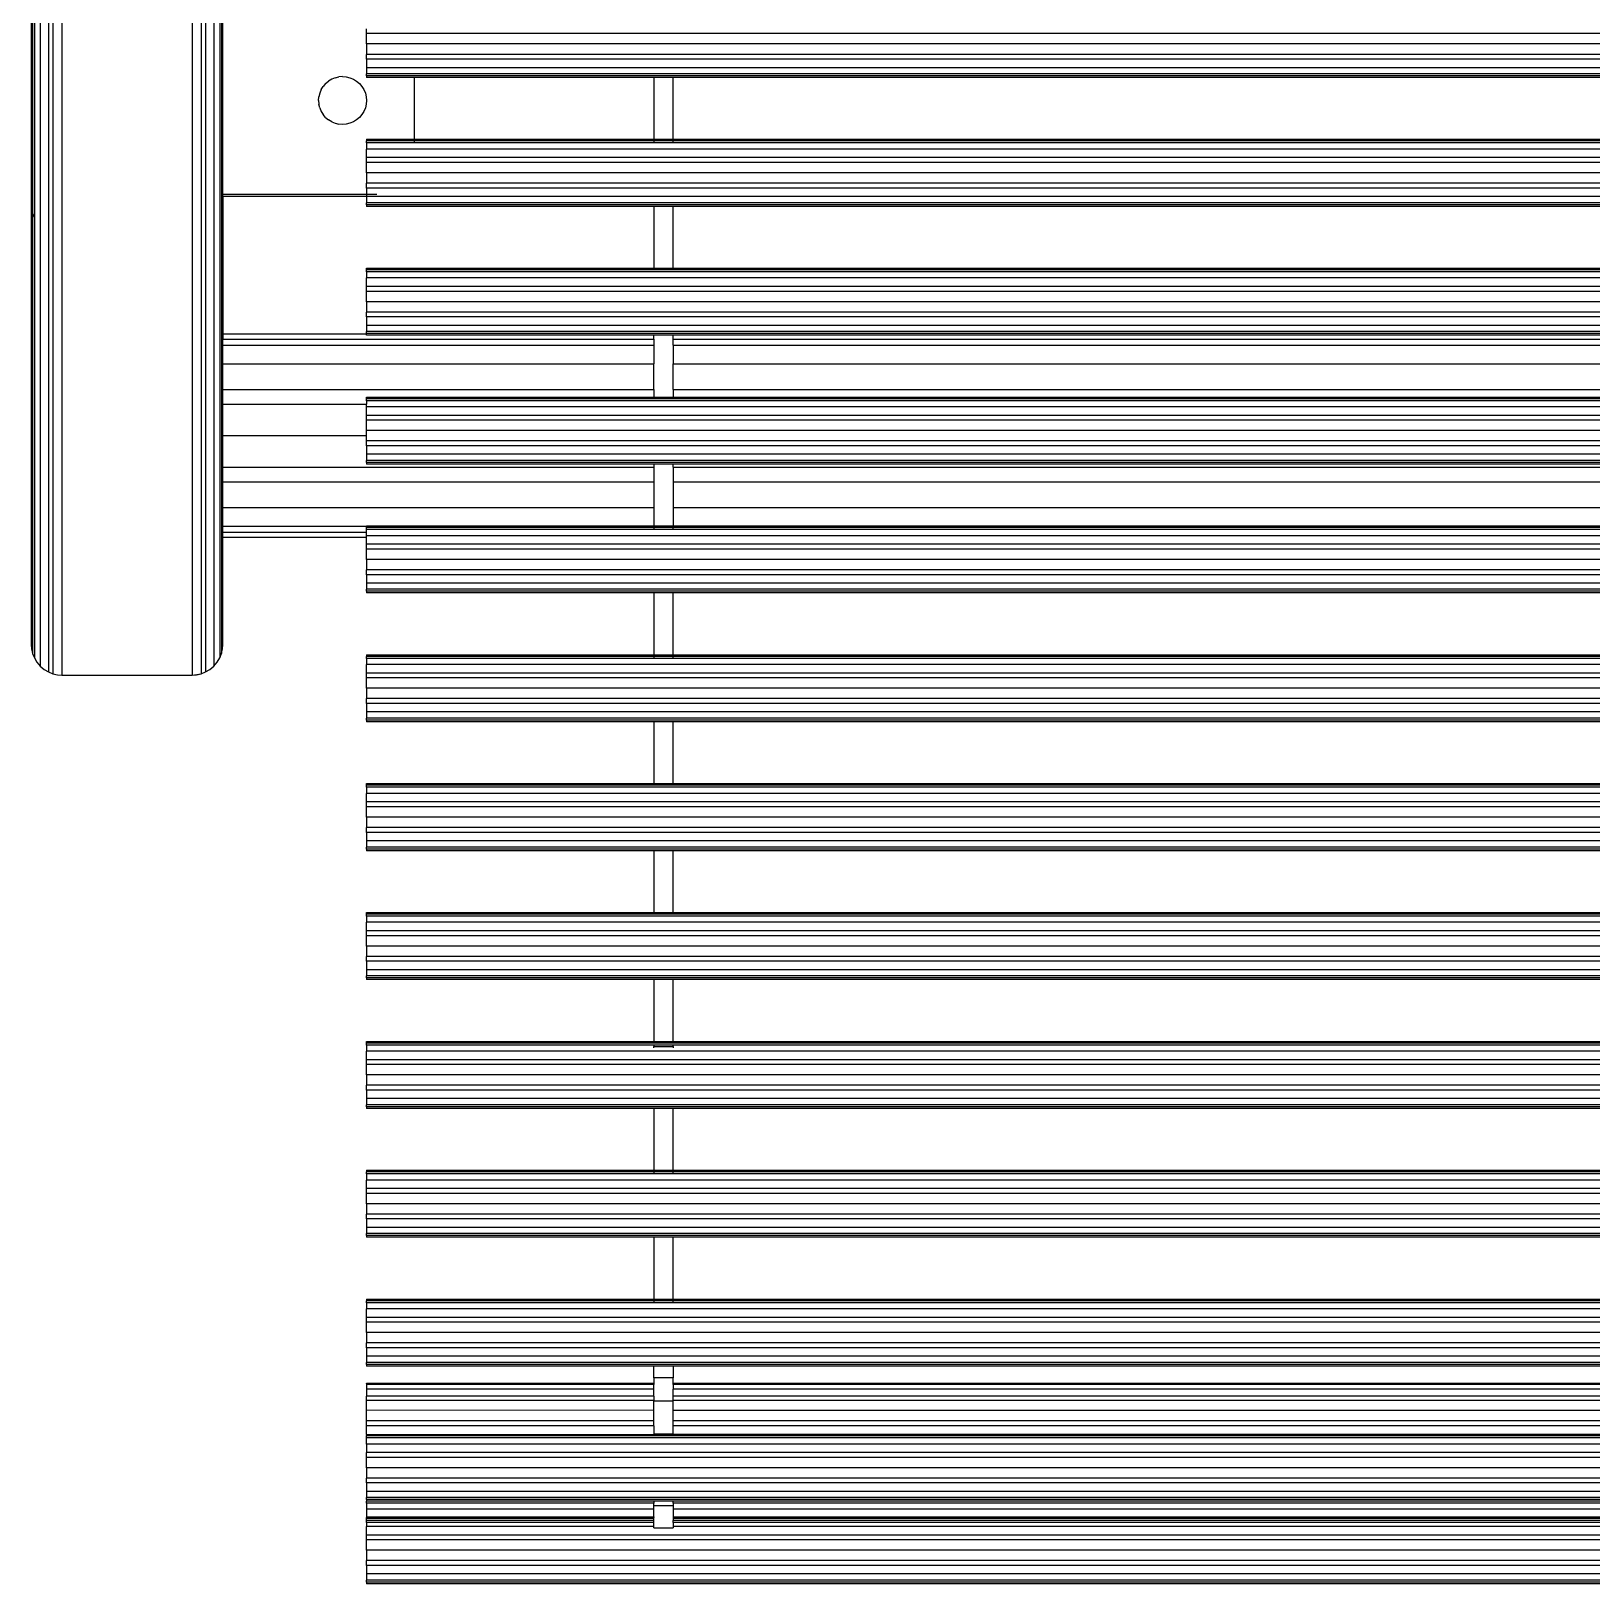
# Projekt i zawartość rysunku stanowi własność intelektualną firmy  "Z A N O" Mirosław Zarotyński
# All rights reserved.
# Model space of a CAD drawing. Header units: millimetres. Extents: x 3440 to 9380, y -3644 to 556.
# Drawn here: x 4035.8 to 4364.4, y -1881.9 to -1554.9 of the extents above; entities that cross this region are included whole.
import ezdxf

# ---------------------------------------------------------------- set-up
doc = ezdxf.new("R2010")
doc.units = ezdxf.units.MM

msp = doc.modelspace()

# ---------------------------------------------------------------- linework, layer by layer
for p, q in [((4037.67, -1235.39), (4037.67, -1688.59)), ((4039.39, -1235.02), (4039.39, -1689.82)), ((4040.34, -1234.9), (4040.34, -1690.19)), ((4042.23, -1234.81), (4042.23, -1690.48)), ((4069.67, -1234.81), (4069.67, -1690.48)), ((4071.56, -1234.9), (4071.56, -1690.19)), ((4072.51, -1235.02), (4072.51, -1689.82)), ((4074.23, -1235.39), (4074.23, -1688.59)), ((4075.46, -1235.91), (4075.46, -1686.87)), ((4075.84, -1236.2), (4075.84, -1685.92)), ((4035.78, -1263.42), (4035.78, -1596.08)), ((4036.06, -1263.99), (4036.06, -1594.18)), ((4036.44, -1264.28), (4036.44, -1593.23)), ((4076.12, -1589.62), (4076.12, -1549.28)), ((4106.38, -1555.37), (4106.38, -1554.34)), ((4652.34, -1555.37), (4106.38, -1555.37)), ((4106.38, -1557.55), (4106.38, -1555.37)), ((4652.34, -1557.55), (4106.38, -1557.55)), ((4106.38, -1557.55), (4106.38, -1559.73)), ((4106.38, -1560.75), (4106.38, -1559.73)), ((4652.34, -1559.73), (4106.38, -1559.73)), ((4652.34, -1560.75), (4106.38, -1560.75)), ((4106.38, -1560.75), (4106.38, -1562.54)), ((4652.34, -1562.54), (4106.38, -1562.54)), ((4106.38, -1562.54), (4106.38, -1563.84)), ((4106.38, -1564.26), (4106.38, -1563.84)), ((4652.34, -1563.84), (4106.38, -1563.84)), ((4096.84, -1567.16), (4096.54, -1567.89)), ((4096.84, -1567.16), (4097.26, -1566.49)), ((4097.77, -1565.89), (4097.26, -1566.49)), ((4097.77, -1565.89), (4098.37, -1565.37)), ((4099.05, -1564.96), (4098.37, -1565.37)), ((4099.78, -1564.66), (4099.05, -1564.96)), ((4099.78, -1564.66), (4100.55, -1564.47)), ((4101.34, -1564.41), (4100.55, -1564.47)), ((4101.34, -1564.41), (4102.12, -1564.47)), ((4102.12, -1564.47), (4102.89, -1564.66)), ((4102.89, -1564.66), (4103.62, -1564.96)), ((4103.62, -1564.96), (4104.3, -1565.37)), ((4104.3, -1565.37), (4104.9, -1565.89)), ((4104.9, -1565.89), (4105.41, -1566.49)), ((4105.41, -1566.49), (4105.83, -1567.16)), ((4105.83, -1567.16), (4106.13, -1567.89)), ((4652.34, -1564.26), (4106.38, -1564.26)), ((4106.38, -1564.26), (4106.38, -1564.61)), ((4116.46, -1564.61), (4106.38, -1564.61)), ((4116.46, -1577.63), (4116.46, -1564.61)), ((4166.89, -1564.61), (4116.46, -1564.61)), ((4166.89, -1564.61), (4166.89, -1577.63)), ((4170.92, -1564.61), (4166.89, -1564.61)), ((4170.92, -1577.63), (4170.92, -1564.61)), ((4652.34, -1564.61), (4170.92, -1564.61)), ((4096.29, -1569.45), (4096.35, -1568.66)), ((4096.29, -1569.45), (4096.35, -1570.24)), ((4096.54, -1567.89), (4096.35, -1568.66)), ((4096.54, -1571.01), (4096.35, -1570.24)), ((4106.13, -1567.89), (4106.32, -1568.66)), ((4106.32, -1570.24), (4106.13, -1571.01)), ((4106.32, -1568.66), (4106.38, -1569.45)), ((4106.38, -1569.45), (4106.32, -1570.24)), ((4096.54, -1571.01), (4096.84, -1571.74)), ((4096.84, -1571.74), (4097.26, -1572.42)), ((4097.77, -1573.02), (4097.26, -1572.42)), ((4097.77, -1573.02), (4098.37, -1573.53)), ((4099.05, -1573.95), (4098.37, -1573.53)), ((4104.3, -1573.53), (4103.62, -1573.95)), ((4104.9, -1573.02), (4104.3, -1573.53)), ((4105.41, -1572.42), (4104.9, -1573.02)), ((4105.83, -1571.74), (4105.41, -1572.42)), ((4106.13, -1571.01), (4105.83, -1571.74)), ((4099.05, -1573.95), (4099.78, -1574.25)), ((4099.78, -1574.25), (4100.55, -1574.43)), ((4101.34, -1574.5), (4100.55, -1574.43)), ((4102.12, -1574.43), (4101.34, -1574.5)), ((4102.89, -1574.25), (4102.12, -1574.43)), ((4103.62, -1573.95), (4102.89, -1574.25)), ((4106.38, -1577.63), (4116.46, -1577.63)), ((4106.38, -1577.63), (4106.38, -1577.98)), ((4106.38, -1578.4), (4106.38, -1577.98)), ((4116.46, -1577.98), (4106.38, -1577.98)), ((4116.46, -1578.4), (4106.38, -1578.4)), ((4106.38, -1578.4), (4106.38, -1579.7)), ((4652.34, -1579.7), (4106.38, -1579.7)), ((4106.38, -1581.49), (4106.38, -1579.7)), ((4116.46, -1577.72), (4116.46, -1577.63)), ((4116.46, -1577.63), (4166.89, -1577.63)), ((4116.46, -1578.4), (4116.46, -1577.98)), ((4166.89, -1577.98), (4116.46, -1577.98)), ((4166.89, -1578.4), (4116.46, -1578.4)), ((4166.89, -1577.63), (4166.89, -1577.72)), ((4166.89, -1577.63), (4170.92, -1577.63)), ((4166.89, -1577.98), (4166.89, -1578.4)), ((4170.92, -1577.98), (4166.89, -1577.98)), ((4170.92, -1578.4), (4166.89, -1578.4)), ((4170.92, -1577.72), (4170.92, -1577.63)), ((4170.92, -1577.63), (4652.34, -1577.63)), ((4170.92, -1578.4), (4170.92, -1577.98)), ((4652.34, -1577.98), (4170.92, -1577.98)), ((4652.34, -1578.4), (4170.92, -1578.4)), ((4106.38, -1582.51), (4106.38, -1581.49)), ((4652.34, -1581.49), (4106.38, -1581.49)), ((4652.34, -1582.51), (4106.38, -1582.51)), ((4106.38, -1584.69), (4106.38, -1582.51)), ((4652.34, -1584.69), (4106.38, -1584.69)), ((4106.38, -1584.69), (4106.38, -1586.87)), ((4106.38, -1587.9), (4106.38, -1586.87)), ((4652.34, -1586.87), (4106.38, -1586.87)), ((4076.12, -1589.17), (4076.12, -1588.96)), ((4076.12, -1589.17), (4108.53, -1589.17)), ((4076.12, -1589.62), (4106.38, -1589.62)), ((4076.12, -1589.62), (4076.12, -1618.67)), ((4652.34, -1587.9), (4106.38, -1587.9)), ((4106.38, -1587.9), (4106.38, -1589.62)), ((4106.38, -1589.68), (4106.38, -1589.62)), ((4652.34, -1589.68), (4106.38, -1589.68)), ((4106.38, -1589.68), (4106.38, -1590.98)), ((4036.44, -1593.23), (4036.06, -1594.18)), ((4036.44, -1593.23), (4036.44, -1686.87)), ((4106.38, -1591.41), (4106.38, -1590.98)), ((4652.34, -1590.98), (4106.38, -1590.98)), ((4652.34, -1591.41), (4106.38, -1591.41)), ((4106.38, -1591.41), (4106.38, -1591.75)), ((4166.89, -1591.75), (4106.38, -1591.75)), ((4166.89, -1591.75), (4166.89, -1604.77)), ((4170.92, -1591.75), (4166.89, -1591.75)), ((4170.92, -1604.77), (4170.92, -1591.75)), ((4652.34, -1591.75), (4170.92, -1591.75)), ((4035.85, -1595.14), (4035.78, -1596.08)), ((4035.78, -1596.08), (4035.78, -1684.02)), ((4036.06, -1594.18), (4036.06, -1685.92)), ((4106.38, -1604.77), (4166.89, -1604.77)), ((4106.38, -1605.12), (4106.38, -1604.77)), ((4106.38, -1605.54), (4106.38, -1605.12)), ((4166.89, -1605.12), (4106.38, -1605.12)), ((4652.34, -1605.54), (4106.38, -1605.54)), ((4106.38, -1605.54), (4106.38, -1606.84)), ((4166.89, -1604.77), (4166.89, -1605.12)), ((4166.89, -1604.77), (4170.92, -1604.77)), ((4170.92, -1605.12), (4166.89, -1605.12)), ((4170.92, -1605.12), (4170.92, -1604.77)), ((4170.92, -1604.77), (4652.34, -1604.77)), ((4652.34, -1605.12), (4170.92, -1605.12)), ((4652.34, -1606.84), (4106.38, -1606.84)), ((4106.38, -1608.63), (4106.38, -1606.84)), ((4106.38, -1609.65), (4106.38, -1608.63)), ((4652.34, -1608.63), (4106.38, -1608.63)), ((4652.34, -1609.65), (4106.38, -1609.65)), ((4106.38, -1611.83), (4106.38, -1609.65)), ((4652.34, -1611.83), (4106.38, -1611.83)), ((4106.38, -1611.83), (4106.38, -1614.02)), ((4106.38, -1615.04), (4106.38, -1614.02)), ((4652.34, -1614.02), (4106.38, -1614.02)), ((4652.34, -1615.04), (4106.38, -1615.04)), ((4106.38, -1615.04), (4106.38, -1616.83)), ((4106.38, -1618.67), (4076.12, -1618.67)), ((4076.12, -1618.67), (4076.12, -1619.72)), ((4076.12, -1619.72), (4166.89, -1619.72)), ((4076.12, -1621), (4076.12, -1619.72)), ((4652.34, -1616.83), (4106.38, -1616.83)), ((4106.38, -1616.83), (4106.38, -1618.12)), ((4106.38, -1618.55), (4106.38, -1618.12)), ((4652.34, -1618.12), (4106.38, -1618.12)), ((4652.34, -1618.55), (4106.38, -1618.55)), ((4106.38, -1618.67), (4106.38, -1618.55)), ((4106.38, -1618.89), (4106.38, -1618.67)), ((4166.89, -1618.89), (4106.38, -1618.89)), ((4170.92, -1618.89), (4166.89, -1618.89)), ((4166.89, -1619.72), (4166.89, -1618.89)), ((4166.89, -1619.72), (4166.89, -1621)), ((4652.34, -1618.89), (4170.92, -1618.89)), ((4170.92, -1619.72), (4170.92, -1618.89)), ((4170.92, -1619.72), (4652.34, -1619.72)), ((4170.92, -1621), (4170.92, -1619.72)), ((4076.12, -1621), (4166.89, -1621)), ((4076.12, -1624.93), (4076.12, -1621)), ((4166.89, -1621), (4166.89, -1624.93)), ((4170.92, -1621), (4652.34, -1621)), ((4170.92, -1621), (4170.92, -1624.93)), ((4076.12, -1624.93), (4166.89, -1624.93)), ((4076.12, -1630.34), (4076.12, -1624.93)), ((4166.89, -1630.34), (4166.89, -1624.93)), ((4170.92, -1624.93), (4652.34, -1624.93)), ((4170.92, -1630.34), (4170.92, -1624.93)), ((4076.12, -1630.34), (4166.89, -1630.34)), ((4076.12, -1633.44), (4076.12, -1630.34)), ((4106.38, -1631.92), (4166.89, -1631.92)), ((4106.38, -1632.26), (4106.38, -1631.92)), ((4106.38, -1632.69), (4106.38, -1632.26)), ((4166.89, -1632.26), (4106.38, -1632.26)), ((4652.34, -1632.69), (4106.38, -1632.69)), ((4106.38, -1632.69), (4106.38, -1633.44)), ((4166.89, -1630.34), (4166.89, -1631.92)), ((4166.89, -1631.92), (4166.89, -1632.26)), ((4166.89, -1631.92), (4170.92, -1631.92)), ((4170.92, -1632.26), (4166.89, -1632.26)), ((4170.92, -1630.34), (4652.34, -1630.34)), ((4170.92, -1630.34), (4170.92, -1631.92)), ((4170.92, -1632.26), (4170.92, -1631.92)), ((4170.92, -1631.92), (4652.34, -1631.92)), ((4652.34, -1632.26), (4170.92, -1632.26)), ((4076.12, -1633.44), (4106.38, -1633.44)), ((4076.12, -1640.05), (4076.12, -1633.44)), ((4106.38, -1633.99), (4106.38, -1633.44)), ((4652.34, -1633.99), (4106.38, -1633.99)), ((4106.38, -1635.77), (4106.38, -1633.99)), ((4106.38, -1636.8), (4106.38, -1635.77)), ((4652.34, -1635.77), (4106.38, -1635.77)), ((4652.34, -1636.8), (4106.38, -1636.8)), ((4106.38, -1638.98), (4106.38, -1636.8)), ((4652.34, -1638.98), (4106.38, -1638.98)), ((4106.38, -1640.05), (4106.38, -1638.98)), ((4076.12, -1640.05), (4106.38, -1640.05)), ((4076.12, -1646.66), (4076.12, -1640.05)), ((4106.38, -1641.16), (4106.38, -1640.05)), ((4106.38, -1642.18), (4106.38, -1641.16)), ((4652.34, -1641.16), (4106.38, -1641.16)), ((4652.34, -1642.18), (4106.38, -1642.18)), ((4106.38, -1642.18), (4106.38, -1643.97)), ((4652.34, -1643.97), (4106.38, -1643.97)), ((4106.38, -1643.97), (4106.38, -1645.27)), ((4106.38, -1645.69), (4106.38, -1645.27)), ((4652.34, -1645.27), (4106.38, -1645.27)), ((4652.34, -1645.69), (4106.38, -1645.69)), ((4106.38, -1645.69), (4106.38, -1646.04)), ((4166.89, -1646.04), (4106.38, -1646.04)), ((4166.89, -1646.04), (4166.89, -1646.66)), ((4170.92, -1646.04), (4166.89, -1646.04)), ((4170.92, -1646.66), (4170.92, -1646.04)), ((4652.34, -1646.04), (4170.92, -1646.04)), ((4076.12, -1646.66), (4166.89, -1646.66)), ((4076.12, -1649.76), (4076.12, -1646.66)), ((4166.89, -1646.66), (4166.89, -1649.76)), ((4170.92, -1646.66), (4652.34, -1646.66)), ((4170.92, -1646.66), (4170.92, -1649.76)), ((4076.12, -1649.76), (4166.89, -1649.76)), ((4076.12, -1655.17), (4076.12, -1649.76)), ((4166.89, -1649.76), (4166.89, -1655.17)), ((4170.92, -1649.76), (4652.34, -1649.76)), ((4170.92, -1649.76), (4170.92, -1655.17)), ((4076.12, -1655.17), (4166.89, -1655.17)), ((4076.12, -1659.1), (4076.12, -1655.17)), ((4166.89, -1655.17), (4166.89, -1659.06)), ((4170.92, -1655.17), (4652.34, -1655.17)), ((4170.92, -1655.17), (4170.92, -1659.06)), ((4076.12, -1659.1), (4106.38, -1659.1)), ((4076.12, -1660.39), (4076.12, -1659.1)), ((4106.38, -1659.1), (4106.38, -1659.06)), ((4106.38, -1659.06), (4166.89, -1659.06)), ((4106.38, -1659.1), (4166.89, -1659.1)), ((4106.38, -1659.41), (4106.38, -1659.1)), ((4166.89, -1659.06), (4166.89, -1659.1)), ((4166.89, -1659.06), (4170.92, -1659.06)), ((4166.89, -1659.1), (4166.89, -1659.15)), ((4170.92, -1659.1), (4170.92, -1659.06)), ((4170.92, -1659.06), (4652.34, -1659.06)), ((4170.92, -1659.1), (4652.34, -1659.1)), ((4170.92, -1659.15), (4170.92, -1659.1)), ((4076.12, -1660.39), (4106.38, -1660.39)), ((4076.12, -1661.43), (4076.12, -1660.39)), ((4076.12, -1661.43), (4106.38, -1661.43)), ((4076.12, -1684.02), (4076.12, -1661.43)), ((4106.38, -1659.83), (4106.38, -1659.41)), ((4166.89, -1659.41), (4106.38, -1659.41)), ((4106.38, -1660.39), (4106.38, -1659.83)), ((4166.89, -1659.83), (4106.38, -1659.83)), ((4106.38, -1661.13), (4106.38, -1660.39)), ((4652.34, -1661.13), (4106.38, -1661.13)), ((4106.38, -1661.43), (4106.38, -1661.13)), ((4106.38, -1662.91), (4106.38, -1661.43)), ((4166.89, -1659.41), (4166.89, -1659.83)), ((4170.92, -1659.41), (4166.89, -1659.41)), ((4170.92, -1659.83), (4166.89, -1659.83)), ((4170.92, -1659.83), (4170.92, -1659.41)), ((4652.34, -1659.41), (4170.92, -1659.41)), ((4652.34, -1659.83), (4170.92, -1659.83)), ((4106.38, -1663.94), (4106.38, -1662.91)), ((4652.34, -1662.91), (4106.38, -1662.91)), ((4652.34, -1663.94), (4106.38, -1663.94)), ((4106.38, -1666.12), (4106.38, -1663.94)), ((4652.34, -1666.12), (4106.38, -1666.12)), ((4106.38, -1666.12), (4106.38, -1668.3)), ((4106.38, -1669.33), (4106.38, -1668.3)), ((4652.34, -1668.3), (4106.38, -1668.3)), ((4652.34, -1669.33), (4106.38, -1669.33)), ((4106.38, -1669.33), (4106.38, -1671.11)), ((4652.34, -1671.11), (4106.38, -1671.11)), ((4106.38, -1671.11), (4106.38, -1672.41)), ((4106.38, -1672.83), (4106.38, -1672.41)), ((4652.34, -1672.41), (4106.38, -1672.41)), ((4652.34, -1672.83), (4106.38, -1672.83)), ((4106.38, -1672.83), (4106.38, -1673.18)), ((4166.89, -1673.18), (4106.38, -1673.18)), ((4166.89, -1673.18), (4166.89, -1686.2)), ((4170.92, -1673.18), (4166.89, -1673.18)), ((4652.34, -1673.17), (4170.92, -1673.18)), ((4170.92, -1686.2), (4170.92, -1673.18)), ((4035.78, -1684.02), (4035.85, -1684.96)), ((4035.85, -1684.96), (4036.06, -1685.92)), ((4075.84, -1685.92), (4076.05, -1684.96)), ((4076.05, -1684.96), (4076.12, -1684.02)), ((4036.06, -1685.92), (4036.44, -1686.87)), ((4036.44, -1686.87), (4036.98, -1687.78)), ((4036.98, -1687.78), (4037.67, -1688.59)), ((4037.67, -1688.59), (4038.48, -1689.28)), ((4073.42, -1689.28), (4074.23, -1688.59)), ((4074.23, -1688.59), (4074.92, -1687.78)), ((4074.92, -1687.78), (4075.46, -1686.87)), ((4075.46, -1686.87), (4075.84, -1685.92)), ((4106.38, -1686.2), (4166.89, -1686.2)), ((4106.38, -1686.2), (4106.38, -1686.55)), ((4106.38, -1686.97), (4106.38, -1686.55)), ((4166.89, -1686.55), (4106.38, -1686.55)), ((4166.89, -1686.97), (4106.38, -1686.97)), ((4106.38, -1686.97), (4106.38, -1688.27)), ((5800.74, -1688.27), (4106.38, -1688.27)), ((4106.38, -1690.06), (4106.38, -1688.27)), ((4166.89, -1686.2), (4166.89, -1686.29)), ((4166.89, -1686.2), (4170.92, -1686.2)), ((4166.89, -1686.55), (4166.89, -1686.97)), ((4170.92, -1686.55), (4166.89, -1686.55)), ((4170.92, -1686.97), (4166.89, -1686.97)), ((4170.92, -1686.29), (4170.92, -1686.2)), ((4170.92, -1686.2), (4690.33, -1686.2)), ((4170.92, -1686.97), (4170.92, -1686.55)), ((4690.33, -1686.55), (4170.92, -1686.55)), ((4690.33, -1686.97), (4170.92, -1686.97)), ((4038.48, -1689.28), (4039.39, -1689.82)), ((4039.39, -1689.82), (4040.34, -1690.19)), ((4040.34, -1690.19), (4041.3, -1690.41)), ((4041.3, -1690.41), (4042.23, -1690.48)), ((4042.23, -1690.48), (4069.67, -1690.48)), ((4069.67, -1690.48), (4071.56, -1690.19)), ((4069.67, -1690.48), (4070.6, -1690.41)), ((4070.6, -1690.41), (4071.56, -1690.19)), ((4071.56, -1690.19), (4072.51, -1689.82)), ((4072.51, -1689.82), (4073.42, -1689.28)), ((4106.38, -1691.08), (4106.38, -1690.06)), ((5800.74, -1690.06), (4106.38, -1690.06)), ((5800.74, -1691.08), (4106.38, -1691.08)), ((4106.38, -1693.26), (4106.38, -1691.08)), ((5800.74, -1693.26), (4106.38, -1693.26)), ((4106.38, -1693.26), (4106.38, -1695.44)), ((4106.38, -1696.47), (4106.38, -1695.44)), ((5800.74, -1695.44), (4106.38, -1695.44)), ((5800.74, -1696.47), (4106.38, -1696.47)), ((4106.38, -1696.47), (4106.38, -1698.25)), ((5800.74, -1698.25), (4106.38, -1698.25)), ((4106.38, -1698.25), (4106.38, -1699.55)), ((4106.38, -1699.98), (4106.38, -1699.55)), ((5800.74, -1699.55), (4106.38, -1699.55)), ((5800.74, -1699.98), (4106.38, -1699.98)), ((4106.38, -1699.98), (4106.38, -1700.32)), ((4166.89, -1700.32), (4106.38, -1700.32)), ((4166.89, -1700.32), (4166.89, -1713.35)), ((4170.92, -1700.32), (4166.89, -1700.32)), ((4170.92, -1713.35), (4170.92, -1700.32)), ((4690.33, -1700.32), (4170.92, -1700.32)), ((4106.38, -1713.35), (4166.89, -1713.35)), ((4106.38, -1713.69), (4106.38, -1713.35)), ((4106.38, -1714.12), (4106.38, -1713.69)), ((4166.89, -1713.69), (4106.38, -1713.69)), ((5800.74, -1714.12), (4106.38, -1714.12)), ((4106.38, -1714.12), (4106.38, -1715.41)), ((4166.89, -1713.35), (4166.89, -1713.69)), ((4166.89, -1713.35), (4170.92, -1713.35)), ((4170.92, -1713.69), (4166.89, -1713.69)), ((4170.92, -1713.69), (4170.92, -1713.35)), ((4170.92, -1713.35), (4690.33, -1713.35)), ((4690.33, -1713.69), (4170.92, -1713.69)), ((5800.74, -1715.41), (4106.38, -1715.41)), ((4106.38, -1717.2), (4106.38, -1715.41)), ((4106.38, -1718.22), (4106.38, -1717.2)), ((5800.74, -1717.2), (4106.38, -1717.2)), ((5800.74, -1718.22), (4106.38, -1718.22)), ((4106.38, -1720.41), (4106.38, -1718.22)), ((5800.74, -1720.41), (4106.38, -1720.41)), ((4106.38, -1720.41), (4106.38, -1722.59)), ((4106.38, -1723.61), (4106.38, -1722.59)), ((5800.74, -1722.59), (4106.38, -1722.59)), ((5800.74, -1723.61), (4106.38, -1723.61)), ((4106.38, -1723.61), (4106.38, -1725.4)), ((5800.74, -1725.4), (4106.38, -1725.4)), ((4106.38, -1725.4), (4106.38, -1726.7)), ((4106.38, -1727.12), (4106.38, -1726.7)), ((5800.74, -1726.7), (4106.38, -1726.7)), ((5800.74, -1727.12), (4106.38, -1727.12)), ((4106.38, -1727.12), (4106.38, -1727.47)), ((4166.89, -1727.47), (4106.38, -1727.47)), ((4166.89, -1727.47), (4166.89, -1740.49)), ((4170.92, -1727.47), (4166.89, -1727.47)), ((4170.92, -1740.49), (4170.92, -1727.47)), ((4690.33, -1727.47), (4170.92, -1727.47)), ((4106.38, -1740.49), (4166.89, -1740.49)), ((4106.38, -1740.83), (4106.38, -1740.49)), ((4106.38, -1741.26), (4106.38, -1740.83)), ((4166.89, -1740.83), (4106.38, -1740.83)), ((5800.74, -1741.26), (4106.38, -1741.26)), ((4106.38, -1741.26), (4106.38, -1742.56)), ((4166.89, -1740.49), (4166.89, -1740.83)), ((4166.89, -1740.49), (4170.92, -1740.49)), ((4170.92, -1740.83), (4166.89, -1740.83)), ((4170.92, -1740.83), (4170.92, -1740.49)), ((4170.92, -1740.49), (4690.33, -1740.49)), ((4690.33, -1740.83), (4170.92, -1740.83)), ((5800.74, -1742.56), (4106.38, -1742.56)), ((4106.38, -1744.34), (4106.38, -1742.56)), ((4106.38, -1745.37), (4106.38, -1744.34)), ((5800.74, -1744.34), (4106.38, -1744.34)), ((5800.74, -1745.37), (4106.38, -1745.37)), ((4106.38, -1747.55), (4106.38, -1745.37)), ((5800.74, -1747.55), (4106.38, -1747.55)), ((4106.38, -1747.55), (4106.38, -1749.73)), ((4106.38, -1750.75), (4106.38, -1749.73)), ((5800.74, -1749.73), (4106.38, -1749.73)), ((5800.74, -1750.75), (4106.38, -1750.75)), ((4106.38, -1750.75), (4106.38, -1752.54)), ((5800.74, -1752.54), (4106.38, -1752.54)), ((4106.38, -1752.54), (4106.38, -1753.84)), ((4106.38, -1754.26), (4106.38, -1753.84)), ((5800.74, -1753.84), (4106.38, -1753.84)), ((5800.74, -1754.26), (4106.38, -1754.26)), ((4106.38, -1754.26), (4106.38, -1754.61)), ((4166.89, -1754.61), (4106.38, -1754.61)), ((4166.89, -1754.61), (4166.89, -1767.63)), ((4170.92, -1754.61), (4166.89, -1754.61)), ((4170.92, -1767.63), (4170.92, -1754.61)), ((4690.33, -1754.61), (4170.92, -1754.61)), ((4106.38, -1767.63), (4166.89, -1767.63)), ((4106.38, -1767.98), (4106.38, -1767.63)), ((4166.89, -1767.63), (4170.92, -1767.63)), ((4166.89, -1767.72), (4166.89, -1767.98)), ((4170.92, -1767.63), (4690.33, -1767.63)), ((4170.92, -1767.98), (4170.92, -1767.72)), ((4106.38, -1768.4), (4106.38, -1767.98)), ((4166.89, -1767.98), (4106.38, -1767.98)), ((4166.89, -1768.4), (4106.38, -1768.4)), ((4106.38, -1768.4), (4106.38, -1769.7)), ((5800.74, -1769.7), (4106.38, -1769.7)), ((4106.38, -1771.49), (4106.38, -1769.7)), ((4170.92, -1767.98), (4166.89, -1767.98)), ((4166.89, -1768.4), (4166.89, -1768.72)), ((4170.92, -1768.4), (4166.89, -1768.4)), ((4166.89, -1768.72), (4170.92, -1768.72)), ((4166.89, -1768.98), (4166.89, -1768.72)), ((4690.33, -1767.98), (4170.92, -1767.98)), ((4170.92, -1768.72), (4170.92, -1768.4)), ((4690.33, -1768.4), (4170.92, -1768.4)), ((4170.92, -1768.72), (4170.92, -1768.98)), ((4106.38, -1772.51), (4106.38, -1771.49)), ((5800.74, -1771.49), (4106.38, -1771.49)), ((5800.74, -1772.51), (4106.38, -1772.51)), ((4106.38, -1774.69), (4106.38, -1772.51)), ((5800.74, -1774.69), (4106.38, -1774.69)), ((4106.38, -1774.69), (4106.38, -1776.87)), ((4106.38, -1777.9), (4106.38, -1776.87)), ((5800.74, -1776.87), (4106.38, -1776.87)), ((5800.74, -1777.9), (4106.38, -1777.9)), ((4106.38, -1777.9), (4106.38, -1779.68)), ((5800.74, -1779.68), (4106.38, -1779.68)), ((4106.38, -1779.68), (4106.38, -1780.98)), ((4106.38, -1781.41), (4106.38, -1780.98)), ((5800.74, -1780.98), (4106.38, -1780.98)), ((5800.74, -1781.41), (4106.38, -1781.41)), ((4106.38, -1781.41), (4106.38, -1781.75)), ((4166.89, -1781.75), (4106.38, -1781.75)), ((4166.89, -1781.75), (4166.89, -1794.77)), ((4170.92, -1781.75), (4166.89, -1781.75)), ((4170.92, -1794.77), (4170.92, -1781.75)), ((4690.33, -1781.75), (4170.92, -1781.75)), ((4106.38, -1794.77), (4166.89, -1794.77)), ((4106.38, -1794.77), (4106.38, -1795.12)), ((4106.38, -1795.54), (4106.38, -1795.12)), ((4166.89, -1795.12), (4106.38, -1795.12)), ((4166.89, -1795.54), (4106.38, -1795.54)), ((4106.38, -1795.54), (4106.38, -1796.84)), ((5800.74, -1796.84), (4106.38, -1796.84)), ((4106.38, -1798.63), (4106.38, -1796.84)), ((4166.89, -1794.77), (4166.89, -1794.86)), ((4166.89, -1794.77), (4170.92, -1794.77)), ((4166.89, -1795.12), (4166.89, -1795.54)), ((4170.92, -1795.12), (4166.89, -1795.12)), ((4170.92, -1795.54), (4166.89, -1795.54)), ((4170.92, -1794.86), (4170.92, -1794.77)), ((4170.92, -1794.77), (4690.33, -1794.77)), ((4170.92, -1795.54), (4170.92, -1795.12)), ((4690.33, -1795.12), (4170.92, -1795.12)), ((4690.33, -1795.54), (4170.92, -1795.54)), ((4106.38, -1799.65), (4106.38, -1798.63)), ((5800.74, -1798.63), (4106.38, -1798.63)), ((5800.74, -1799.65), (4106.38, -1799.65)), ((4106.38, -1801.83), (4106.38, -1799.65)), ((5800.74, -1801.83), (4106.38, -1801.83)), ((4106.38, -1801.83), (4106.38, -1804.02)), ((4106.38, -1805.04), (4106.38, -1804.02)), ((5800.74, -1804.02), (4106.38, -1804.02)), ((5800.74, -1805.04), (4106.38, -1805.04)), ((4106.38, -1805.04), (4106.38, -1806.83)), ((5800.74, -1806.83), (4106.38, -1806.83)), ((4106.38, -1806.83), (4106.38, -1808.12)), ((4106.38, -1808.55), (4106.38, -1808.12)), ((5800.74, -1808.12), (4106.38, -1808.12)), ((5800.74, -1808.55), (4106.38, -1808.55)), ((4106.38, -1808.55), (4106.38, -1808.89)), ((4166.89, -1808.89), (4106.38, -1808.89)), ((4166.89, -1808.89), (4166.89, -1821.92)), ((4170.92, -1808.89), (4166.89, -1808.89)), ((4170.92, -1821.92), (4170.92, -1808.89)), ((4690.33, -1808.89), (4170.92, -1808.89)), ((4106.38, -1821.92), (4166.89, -1821.92)), ((4106.38, -1821.92), (4106.38, -1822.26)), ((4106.38, -1822.69), (4106.38, -1822.26)), ((4166.89, -1822.26), (4106.38, -1822.26)), ((4166.89, -1822.69), (4106.38, -1822.69)), ((4106.38, -1822.69), (4106.38, -1823.98)), ((4166.89, -1821.92), (4166.89, -1822)), ((4166.89, -1821.92), (4170.92, -1821.92)), ((4166.89, -1822.26), (4166.89, -1822.69)), ((4170.92, -1822.26), (4166.89, -1822.26)), ((4170.92, -1822.69), (4166.89, -1822.69)), ((4170.92, -1822), (4170.92, -1821.92)), ((4170.92, -1821.92), (4690.33, -1821.92)), ((4170.92, -1822.69), (4170.92, -1822.26)), ((4690.33, -1822.26), (4170.92, -1822.26)), ((4690.33, -1822.69), (4170.92, -1822.69)), ((5800.74, -1823.98), (4106.38, -1823.98)), ((4106.38, -1825.77), (4106.38, -1823.98)), ((4106.38, -1826.79), (4106.38, -1825.77)), ((5800.74, -1825.77), (4106.38, -1825.77)), ((5800.74, -1826.79), (4106.38, -1826.79)), ((4106.38, -1828.98), (4106.38, -1826.79)), ((5800.74, -1828.98), (4106.38, -1828.98)), ((4106.38, -1828.98), (4106.38, -1831.16)), ((4106.38, -1832.18), (4106.38, -1831.16)), ((5800.74, -1831.16), (4106.38, -1831.16)), ((5800.74, -1832.18), (4106.38, -1832.18)), ((4106.38, -1832.18), (4106.38, -1833.97)), ((5800.74, -1833.97), (4106.38, -1833.97)), ((4106.38, -1833.97), (4106.38, -1835.27)), ((4106.38, -1835.69), (4106.38, -1835.27)), ((5800.74, -1835.27), (4106.38, -1835.27)), ((5800.74, -1835.69), (4106.38, -1835.69)), ((4106.38, -1835.69), (4106.38, -1836.04)), ((4166.89, -1836.04), (4106.38, -1836.04)), ((4166.89, -1838.53), (4166.89, -1836.04)), ((4170.92, -1836.04), (4166.89, -1836.04)), ((4170.92, -1836.04), (4170.92, -1838.53)), ((4690.33, -1836.04), (4170.92, -1836.04)), ((4106.38, -1839.71), (4106.38, -1839.66)), ((4106.38, -1839.71), (4106.38, -1839.93)), ((4166.89, -1839.71), (4106.38, -1839.71)), ((4166.89, -1839.93), (4106.38, -1839.93)), ((4106.38, -1839.93), (4106.38, -1840.86)), ((4170.92, -1838.53), (4166.89, -1838.53)), ((4166.89, -1838.53), (4166.89, -1839.71)), ((4166.89, -1839.71), (4166.89, -1839.93)), ((4166.89, -1840.86), (4166.89, -1839.93)), ((4170.92, -1839.71), (4170.92, -1838.53)), ((4690.33, -1839.71), (4170.92, -1839.71)), ((4170.92, -1839.93), (4170.92, -1839.71)), ((4690.33, -1839.93), (4170.92, -1839.93)), ((4170.92, -1839.93), (4170.92, -1840.86)), ((4166.89, -1840.86), (4106.38, -1840.86)), ((4106.38, -1840.86), (4106.38, -1842.36)), ((4166.89, -1842.36), (4106.38, -1842.36)), ((4106.38, -1843.29), (4106.38, -1842.36)), ((4166.89, -1843.29), (4106.38, -1843.29)), ((4106.38, -1845.34), (4106.38, -1843.29)), ((4166.89, -1842.36), (4166.89, -1840.86)), ((4166.89, -1842.36), (4166.89, -1843.29)), ((4166.89, -1843.29), (4166.89, -1843.32)), ((4166.89, -1843.32), (4170.92, -1843.32)), ((4166.89, -1845.36), (4166.89, -1843.32)), ((4690.33, -1840.86), (4170.92, -1840.86)), ((4170.92, -1842.36), (4170.92, -1840.86)), ((4690.33, -1842.36), (4170.92, -1842.36)), ((4170.92, -1843.29), (4170.92, -1842.36)), ((4690.33, -1843.29), (4170.92, -1843.29)), ((4170.92, -1843.32), (4170.92, -1843.29)), ((4170.92, -1845.36), (4170.92, -1843.32)), ((4166.89, -1845.36), (4106.38, -1845.34)), ((4106.38, -1847.57), (4106.38, -1845.34)), ((4166.89, -1847.57), (4166.89, -1845.36)), ((4690.33, -1845.36), (4170.92, -1845.36)), ((4170.92, -1847.57), (4170.92, -1845.36)), ((4166.89, -1847.57), (4106.38, -1847.57)), ((4106.38, -1848.65), (4106.38, -1847.57)), ((4166.89, -1848.65), (4106.38, -1848.65)), ((4106.38, -1850.41), (4106.38, -1848.65)), ((4166.89, -1848.65), (4166.89, -1847.57)), ((4166.89, -1848.65), (4166.89, -1850.4)), ((4690.33, -1847.57), (4170.92, -1847.57)), ((4170.92, -1848.65), (4170.92, -1847.57)), ((4690.33, -1848.65), (4170.92, -1848.65)), ((4170.92, -1850.4), (4170.92, -1848.65)), ((4106.38, -1850.41), (4166.89, -1850.4)), ((4106.38, -1850.41), (4106.38, -1850.66)), ((4106.38, -1850.73), (4106.38, -1850.66)), ((4106.38, -1850.66), (4166.89, -1850.66)), ((4166.89, -1850.73), (4106.38, -1850.73)), ((4106.38, -1851.16), (4106.38, -1850.73)), ((5800.74, -1851.16), (4106.38, -1851.16)), ((4106.38, -1852.46), (4106.38, -1851.16)), ((5800.74, -1852.46), (4106.38, -1852.46)), ((4106.38, -1852.46), (4106.38, -1854.24)), ((4170.92, -1850.4), (4166.89, -1850.4)), ((4166.89, -1850.44), (4170.92, -1850.44)), ((4166.89, -1850.66), (4166.89, -1850.44)), ((4166.89, -1850.73), (4166.89, -1850.66)), ((4166.89, -1850.66), (4170.92, -1850.66)), ((4170.92, -1850.73), (4166.89, -1850.73)), ((4170.92, -1850.4), (4690.33, -1850.4)), ((4170.92, -1850.44), (4170.92, -1850.66)), ((4170.92, -1850.66), (4170.92, -1850.73)), ((4170.92, -1850.66), (4690.33, -1850.66)), ((4690.33, -1850.73), (4170.92, -1850.73)), ((4106.38, -1855.27), (4106.38, -1854.24)), ((5800.74, -1854.24), (4106.38, -1854.24)), ((5800.74, -1855.27), (4106.38, -1855.27)), ((4106.38, -1857.45), (4106.38, -1855.27)), ((5800.74, -1857.45), (4106.38, -1857.45)), ((4106.38, -1857.45), (4106.38, -1859.63)), ((4106.38, -1860.65), (4106.38, -1859.63)), ((5800.74, -1859.63), (4106.38, -1859.63)), ((5800.74, -1860.65), (4106.38, -1860.65)), ((4106.38, -1860.65), (4106.38, -1862.44)), ((5800.74, -1862.44), (4106.38, -1862.44)), ((4106.38, -1862.44), (4106.38, -1863.74)), ((4106.38, -1864.16), (4106.38, -1863.74)), ((5800.74, -1863.74), (4106.38, -1863.74)), ((5800.74, -1864.16), (4106.38, -1864.16)), ((4106.38, -1864.16), (4106.38, -1864.51)), ((4106.38, -1864.87), (4106.38, -1864.51)), ((4166.89, -1864.51), (4106.38, -1864.51)), ((4166.89, -1864.87), (4106.38, -1864.87)), ((4106.38, -1864.87), (4106.38, -1866.17)), ((4166.89, -1866.17), (4106.38, -1866.17)), ((4106.38, -1866.17), (4106.38, -1867.77)), ((4166.89, -1864.51), (4166.89, -1864.87)), ((4170.92, -1864.51), (4166.89, -1864.51)), ((4166.89, -1865.45), (4166.89, -1864.87)), ((4170.92, -1865.45), (4166.89, -1865.45)), ((4166.89, -1866.17), (4166.89, -1865.45)), ((4166.89, -1867.79), (4166.89, -1866.17)), ((4170.92, -1864.87), (4170.92, -1864.51)), ((4690.33, -1864.51), (4170.92, -1864.51)), ((4690.33, -1864.87), (4170.92, -1864.87)), ((4170.92, -1864.87), (4170.92, -1865.45)), ((4170.92, -1865.45), (4170.92, -1866.17)), ((4690.33, -1866.17), (4170.92, -1866.17)), ((4170.92, -1866.17), (4170.92, -1867.79)), ((4106.38, -1867.77), (4166.89, -1867.79)), ((4106.38, -1867.77), (4106.38, -1867.95)), ((4106.38, -1868.11), (4106.38, -1867.95)), ((4166.89, -1867.95), (4106.38, -1867.95)), ((4166.89, -1868.11), (4106.38, -1868.11)), ((4106.38, -1868.54), (4106.38, -1868.11)), ((4106.38, -1868.98), (4106.38, -1868.54)), ((4166.89, -1868.54), (4106.38, -1868.54)), ((4166.89, -1868.98), (4106.38, -1868.98)), ((4106.38, -1868.98), (4106.38, -1869.84)), ((4166.89, -1867.79), (4166.89, -1867.95)), ((4166.89, -1868.11), (4166.89, -1867.95)), ((4166.89, -1868.54), (4166.89, -1868.11)), ((4166.89, -1868.98), (4166.89, -1868.54)), ((4166.89, -1869.84), (4166.89, -1868.98)), ((4170.92, -1867.79), (4690.33, -1867.79)), ((4170.92, -1867.79), (4170.92, -1867.95)), ((4690.33, -1867.95), (4170.92, -1867.95)), ((4170.92, -1867.95), (4170.92, -1868.11)), ((4690.33, -1868.11), (4170.92, -1868.11)), ((4170.92, -1868.11), (4170.92, -1868.54)), ((4690.33, -1868.54), (4170.92, -1868.54)), ((4170.92, -1868.98), (4170.92, -1868.54)), ((4690.33, -1868.98), (4170.92, -1868.98)), ((4170.92, -1868.98), (4170.92, -1869.84)), ((4166.89, -1869.84), (4106.38, -1869.84)), ((4106.38, -1871.62), (4106.38, -1869.84)), ((4106.38, -1872.65), (4106.38, -1871.62)), ((5800.74, -1871.62), (4106.38, -1871.62)), ((5800.74, -1872.65), (4106.38, -1872.65)), ((4106.38, -1874.83), (4106.38, -1872.65)), ((4166.89, -1870.12), (4166.89, -1869.84)), ((4166.89, -1870.12), (4170.92, -1870.12)), ((4690.33, -1869.84), (4170.92, -1869.84)), ((4170.92, -1869.84), (4170.92, -1870.12)), ((5800.74, -1874.83), (4106.38, -1874.83)), ((4106.38, -1874.83), (4106.38, -1877.01)), ((4106.38, -1878.03), (4106.38, -1877.01)), ((5800.74, -1877.01), (4106.38, -1877.01)), ((5800.74, -1878.03), (4106.38, -1878.03)), ((4106.38, -1878.03), (4106.38, -1879.82)), ((5800.74, -1879.82), (4106.38, -1879.82)), ((4106.38, -1879.82), (4106.38, -1881.12)), ((4106.38, -1881.54), (4106.38, -1881.12)), ((5800.74, -1881.12), (4106.38, -1881.12)), ((5800.74, -1881.54), (4106.38, -1881.54)), ((4106.38, -1881.54), (4106.38, -1881.89)), ((5800.74, -1881.89), (4106.38, -1881.89))]:
    msp.add_line(p, q)

doc.saveas('drawing.dxf')
